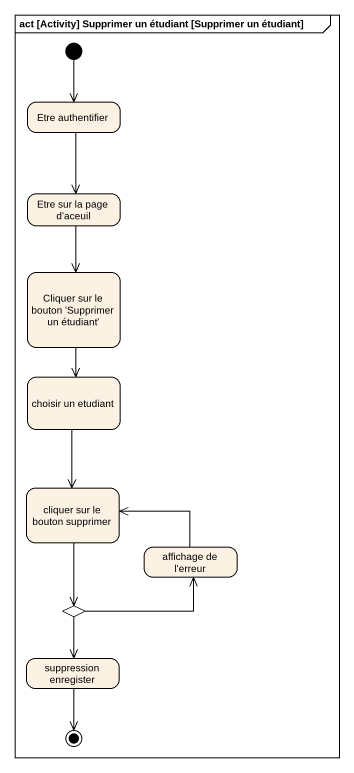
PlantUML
@startuml
mainframe act [Activity] Supprimer un étudiant [Supprimer un étudiant]
hide empty description
state "Etre authentifier" as Etre_authentifier
state "Etre sur la page d'aceuil" as Etre_sur_la_page_d_aceuil
state "Cliquer sur le bouton 'Supprimer un étudiant'" as Cliquer_sur_le_bouton
state "choisir un etudiant" as choisir_un_etudiant
state "cliquer sur le bouton supprimer" as cliquer_sur_le_bouton
state "affichage de l'erreur" as affichage_de_l_erreur
state choice1 <<choice>>
state "suppression enregister" as suppression_enregister
[*] --> Etre_authentifier
Etre_authentifier --> Etre_sur_la_page_d_aceuil
Etre_sur_la_page_d_aceuil --> Cliquer_sur_le_bouton
Cliquer_sur_le_bouton --> choisir_un_etudiant
choisir_un_etudiant --> cliquer_sur_le_bouton
cliquer_sur_le_bouton --> choice1
affichage_de_l_erreur -left-> cliquer_sur_le_bouton
choice1 -right-> affichage_de_l_erreur
choice1 --> suppression_enregister
suppression_enregister --> [*]
@enduml
